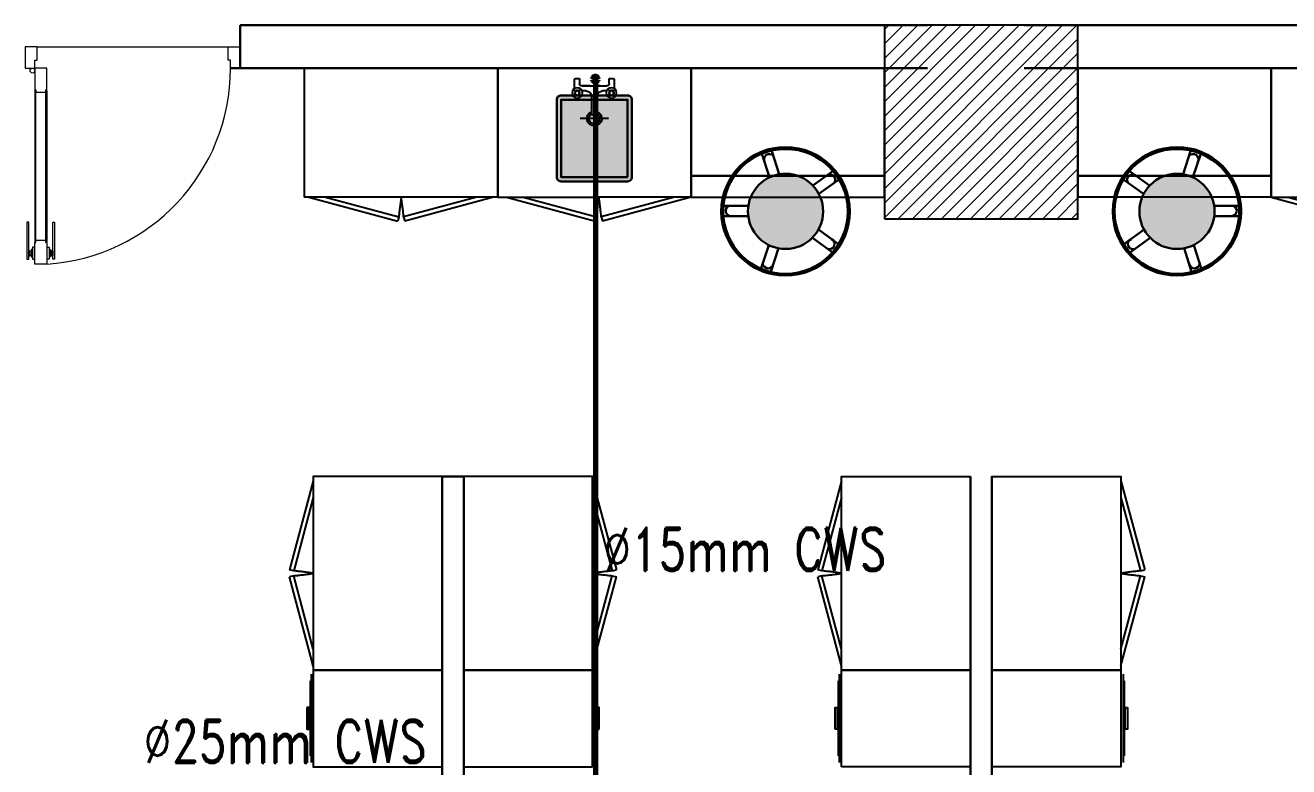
# Model space of a CAD drawing. Extents: x 800 to 995, y 398 to 804.
# Drawn here: x 888.55 to 894.43, y 748.78 to 752.23 of the extents above; entities that cross this region are included whole.
import ezdxf

# ---------------------------------------------------------------- set-up
doc = ezdxf.new("R2010")
doc.units = 0
doc.header["$MEASUREMENT"] = 0
doc.linetypes.add('ACAD_ISO02W100', pattern=[15, 12, -3])
doc.linetypes.add('DASHED', pattern=[19.05, 12.7, -6.35])
doc.layers.get('0').update_dxf_attribs({"color": 252, "linetype": 'CONTINUOUS', "lineweight": 30})
doc.layers.add('-FUR', color=252, linetype='CONTINUOUS')
doc.layers.add('SAN', color=2, linetype='CONTINUOUS')
for name, color, linetype, lineweight in [('Column', 6, 'CONTINUOUS', 25), ('DOOR', 30, 'CONTINUOUS', 9), ('hatch', 252, 'CONTINUOUS', 9), ('P-C-WATER', 5, 'CONTINUOUS', 70), ('P-TEXT', 1, 'CONTINUOUS', 25), ('Wall', 252, 'CONTINUOUS', 30)]:
    doc.layers.add(name, color=color, linetype=linetype, lineweight=lineweight)
doc.styles.add('ROMANC', font='romand.shx')

# ---------------------------------------------------------------- blocks, each defined once
blk = doc.blocks.new('YY5Y5')
at = {"layer": 'SAN', "color": 1}
for p, q in [((433.83, 542.04), (433.83, 538.56)), ((435.73, 542.41), (434.2, 542.41)), ((435.73, 540.55), (435.73, 542.41)), ((446.18, 539.55), (436.73, 539.55)), ((443.04, 539.55), (446.16, 539.55)), ((447.16, 542.41), (447.16, 540.55)), ((448.69, 542.41), (447.16, 542.41)), ((449.07, 538.56), (449.07, 542.04)), ((434.16, 537.56), (433.7, 538.02)), ((434.16, 536.15), (433.7, 535.69)), ((435.58, 537.56), (436.04, 538.02)), ((435.58, 536.15), (436.04, 535.69)), ((436.72, 537.65), (438.25, 537.65)), ((440.5, 535.4), (440.5, 528.74)), ((442.4, 528.74), (442.4, 535.4)), ((444.65, 537.65), (446.18, 537.65)), ((447.32, 537.56), (446.86, 538.02)), ((447.32, 536.15), (446.86, 535.69)), ((448.74, 537.56), (449.2, 538.02)), ((448.74, 536.15), (449.2, 535.69)), ((440.87, 528.36), (442.03, 528.36))]:
    blk.add_line(p, q, dxfattribs=at)
at = {"layer": 'SAN', "color": 1, "linetype": 'Continuous'}
blk.add_line((439.23, 539.55), (439.86, 539.55), dxfattribs=at)
at = {"layer": 'SAN', "color": 2, "linetype": 'DASHED'}
for points in [[(441.45, 532.42), (441.45, 521.63)], [(436.06, 527.03), (446.84, 527.03)]]:
    blk.add_lwpolyline(points, dxfattribs=at)
at = {"layer": 'SAN', "color": 1}
for centre, radius in [((434.87, 536.85), 2), ((434.87, 536.85), 1), ((434.87, 536.85), 0.8), ((448.03, 536.85), 2), ((448.03, 536.85), 1), ((448.03, 536.85), 0.8)]:
    blk.add_circle(centre, radius, dxfattribs=at)
for centre, radius, start, end in [((434.2, 542.04), 0.375, 90, 180), ((436.73, 540.55), 1, 180, 270), ((446.16, 540.55), 1, 270, 0), ((448.69, 542.04), 0.375, 0, 90), ((438.25, 535.4), 2.25, 0, 90), ((444.65, 535.4), 2.25, 90, 180), ((441.45, 527.03), 2.86, 109.4319, 70.5681), ((441.45, 527.03), 2.08, 117.2765, 62.7235), ((440.87, 528.74), 0.375, 180, 270), ((442.03, 528.74), 0.375, 270, 360)]:
    blk.add_arc(centre, radius, start, end, dxfattribs=at)
blk = doc.blocks.new('fd')
at = {"layer": '-FUR'}
h = blk.add_hatch(color=254, dxfattribs=at)
h.paths.add_polyline_path([(1322.6636, 576.6994), (1322.3536, 576.6994), (1322.3536, 577.0594), (1322.6636, 577.0594)], flags=16)
edge = h.paths.add_edge_path()
edge.add_line((1322.6636, 576.6794), (1322.3536, 576.6794))
edge.add_arc((1322.3536, 576.6994), 0.02, 180, 270, ccw=False)
edge.add_line((1322.3336, 576.6994), (1322.3336, 577.0594))
edge.add_arc((1322.3536, 577.0594), 0.02, 90, 180, ccw=False)
edge.add_line((1322.3536, 577.0794), (1322.6636, 577.0794))
edge.add_arc((1322.6636, 577.0594), 0.02, 0, 90, ccw=False)
edge.add_line((1322.6836, 577.0594), (1322.6836, 576.6994))
edge.add_arc((1322.6636, 576.6994), 0.02, -90, 0, ccw=False)
blk.add_hatch(color=253, dxfattribs=at).paths.add_polyline_path([(1322.6636, 577.0594), (1322.6636, 576.6994), (1322.3536, 576.6994), (1322.3536, 577.0594)])
h = blk.add_hatch(color=251, dxfattribs=at)
h.paths.add_polyline_path([(1322.6337, 577.0294), (1322.6636, 577.0594), (1322.6636, 576.6994), (1322.6336, 576.7294)])
h.paths.add_polyline_path([(1322.6336, 576.7294), (1322.6636, 576.6994), (1322.3536, 576.6994), (1322.3836, 576.7294)])
h = blk.add_hatch(color=252, dxfattribs=at)
h.paths.add_polyline_path([(1322.3836, 577.0294), (1322.3536, 577.0594), (1322.6636, 577.0594), (1322.6337, 577.0294)])
h.paths.add_polyline_path([(1322.3836, 576.7294), (1322.3536, 576.6994), (1322.3536, 577.0594), (1322.3836, 577.0294)])
for p, q in [((1322.4784, 577.2056), (1322.0597, 577.2056)), ((1322.4784, 577.2056), (1322.9597, 577.2056)), ((1322.0597, 576.6056), (1322.5097, 576.6056)), ((1322.9597, 576.6056), (1322.5097, 576.6056))]:
    blk.add_line(p, q, dxfattribs=at)
at = {"layer": '-FUR', "linetype": 'ACAD_ISO02W100'}
for p, q in [((1322.0597, 577.2056), (1322.5097, 577.2056)), ((1322.9597, 577.2056), (1322.5097, 577.2056)), ((1322.0997, 576.6056), (1322.5133, 576.4948)), ((1322.177, 576.6056), (1322.5185, 576.5141)), ((1322.8824, 576.6056), (1322.541, 576.5141)), ((1322.9597, 576.6056), (1322.5462, 576.4948)), ((1322.5185, 576.5141), (1322.5133, 576.4948)), ((1322.541, 576.5141), (1322.5462, 576.4948))]:
    blk.add_line(p, q, dxfattribs=at)
for centre, start, end in [((1324.045, 576.3727), 171.26112, 174.70691), ((1321.0144, 576.3727), 5.29309, 8.73888)]:
    blk.add_arc(centre, 1.5331, start, end, dxfattribs=at)
for p, q in [((1322.0597, 577.2056), (1322.0597, 576.6056)), ((1322.9597, 577.2056), (1322.9597, 576.6056))]:
    blk.add_line(p, q)
blk.add_lwpolyline([(1322.6636, 576.6794), (1322.3536, 576.6794, -0.414214), (1322.3336, 576.6994), (1322.3336, 577.0594, -0.414214), (1322.3536, 577.0794), (1322.6636, 577.0794, -0.414214), (1322.6836, 577.0594), (1322.6836, 576.6994, -0.414214)], format="xyb", close=True)
blk.add_lwpolyline([(1322.6636, 576.6794), (1322.3536, 576.6794, -0.414214), (1322.3336, 576.6994), (1322.3336, 577.0594, -0.414214), (1322.3536, 577.0794), (1322.6636, 577.0794, -0.414214), (1322.6836, 577.0594), (1322.6836, 576.6994, -0.414214)], format="xyb", close=True)
blk.add_lwpolyline([(1322.6636, 576.6994), (1322.3536, 576.6994), (1322.3536, 577.0594), (1322.6636, 577.0594)], close=True)
at = {"extrusion": (0, 0, -1), "xscale": 0.0121000000000322, "yscale": 0.0121000000000322, "zscale": -0.0121}
blk.add_blockref('YY5Y5', (-1327.8502, 570.5947), dxfattribs=at)
blk = doc.blocks.new('juy')
blk.add_line((1322.9597, 577.2056), (1322.9597, 576.6056))
blk.add_blockref('fd', (0, 0))

msp = doc.modelspace()

# ---------------------------------------------------------------- hatches: boundary and pattern name
h = msp.add_hatch(color=256)
h.set_gradient(color1=(132, 132, 132), name='SPHERICAL')
h.paths.add_polyline_path([(892.0857, 751.5407, -1), (892.0857, 751.1907, -1)])
h = msp.add_hatch(color=256)
h.set_gradient(color1=(132, 132, 132), name='SPHERICAL')
h.paths.add_polyline_path([(893.9077, 751.5407, 1), (893.9077, 751.1907, 1)])
at = {"layer": 'hatch'}
h = msp.add_hatch(dxfattribs=at)
h.set_pattern_fill('ANSI31', color=252, scale=0.015, style=0)
h.set_pattern_definition([(45, (1119.978867, 429.109505), (-0.0336759605, 0.0336759605), [])])
h.paths.add_polyline_path([(892.5467, 751.3316), (893.4467, 751.3316), (893.4467, 752.2316), (892.5467, 752.2316)])

# ---------------------------------------------------------------- linework, layer by layer
at = {"layer": '-FUR', "linetype": 'ACAD_ISO02W100'}
for p, q in [((889.8467, 752.0316), (890.7467, 752.0316)), ((889.8667, 751.4316), (890.2803, 751.3208)), ((889.944, 751.4316), (890.2854, 751.3401)), ((890.6494, 751.4316), (890.308, 751.3401)), ((890.7267, 751.4316), (890.3131, 751.3208)), ((891.6467, 751.4316), (892.5467, 751.4316)), ((894.3467, 751.4316), (893.4467, 751.4316)), ((890.2854, 751.3401), (890.2803, 751.3208)), ((890.308, 751.3401), (890.3131, 751.3208)), ((889.8876, 750.1116), (889.7768, 749.698)), ((890.4876, 749.2316), (890.4876, 750.1316)), ((890.5876, 750.1316), (890.5876, 749.2316)), ((891.1876, 750.1116), (891.2984, 749.698)), ((892.3467, 750.1116), (892.2359, 749.698)), ((892.9467, 750.1316), (892.9467, 749.2316)), ((893.0467, 749.2316), (893.0467, 750.1316)), ((893.6467, 750.1116), (893.7575, 749.698)), ((889.8876, 750.0343), (889.7961, 749.6928)), ((891.1876, 750.0343), (891.2791, 749.6928)), ((892.3467, 750.0343), (892.2552, 749.6928)), ((893.6467, 750.0343), (893.7382, 749.6928)), ((889.7961, 749.6928), (889.7768, 749.698)), ((891.2791, 749.6928), (891.2984, 749.698)), ((892.2552, 749.6928), (892.2359, 749.698)), ((893.7382, 749.6928), (893.7575, 749.698)), ((889.7961, 749.6703), (889.7768, 749.6651)), ((889.8876, 749.2516), (889.7768, 749.6651)), ((889.8876, 749.3288), (889.7961, 749.6703)), ((891.1876, 749.3288), (891.2791, 749.6703)), ((891.1876, 749.2516), (891.2984, 749.6651)), ((891.2791, 749.6703), (891.2984, 749.6651)), ((892.2552, 749.6703), (892.2359, 749.6651)), ((892.3467, 749.2516), (892.2359, 749.6651)), ((892.3467, 749.3288), (892.2552, 749.6703)), ((893.6467, 749.3288), (893.7382, 749.6703)), ((893.6467, 749.2516), (893.7575, 749.6651)), ((893.7382, 749.6703), (893.7575, 749.6651)), ((890.4876, 749.2316), (890.4876, 748.7816)), ((890.5876, 748.7816), (890.5876, 749.2316)), ((892.9467, 748.7816), (892.9467, 749.2316)), ((893.0467, 749.2316), (893.0467, 748.7816))]:
    msp.add_line(p, q, dxfattribs=at)
at = {"layer": '-FUR'}
for p, q in [((889.8726, 749.1816), (889.8726, 748.8316)), ((889.8776, 749.2116), (889.8776, 748.8016)), ((891.1976, 748.8016), (891.1976, 749.2116)), ((891.2026, 748.8316), (891.2026, 749.1816)), ((892.3317, 748.8316), (892.3317, 749.1816)), ((892.3367, 748.8016), (892.3367, 749.2116)), ((893.6567, 749.2116), (893.6567, 748.8016)), ((893.6617, 749.1816), (893.6617, 748.8316))]:
    msp.add_line(p, q, dxfattribs=at)
for points in [[(889.8467, 752.0316), (890.7467, 752.0316), (890.7467, 751.4316), (889.8467, 751.4316)], [(890.4876, 749.2316), (890.4876, 750.1316), (889.8876, 750.1316), (889.8876, 749.2316)], [(890.5876, 750.1316), (890.5876, 749.2316), (891.1876, 749.2316), (891.1876, 750.1316)], [(892.9467, 750.1316), (892.9467, 749.2316), (892.3467, 749.2316), (892.3467, 750.1316)], [(893.0467, 749.2316), (893.0467, 750.1316), (893.6467, 750.1316), (893.6467, 749.2316)], [(889.8876, 749.2316), (889.8876, 748.7816), (890.4876, 748.7816), (890.4876, 749.2316)], [(891.1876, 748.7816), (891.1876, 749.2316), (890.5876, 749.2316), (890.5876, 748.7816)], [(892.3467, 748.7816), (892.3467, 749.2316), (892.9467, 749.2316), (892.9467, 748.7816)], [(893.6467, 749.2316), (893.6467, 748.7816), (893.0467, 748.7816), (893.0467, 749.2316)]]:
    msp.add_lwpolyline(points, close=True, dxfattribs=at)
at = {"layer": '-FUR', "color": 1}
for points in [[(889.8576, 749.0566), (889.8576, 748.9566), (889.8676, 748.9566), (889.8676, 749.0566)], [(891.2176, 748.9566), (891.2176, 749.0566), (891.2076, 749.0566), (891.2076, 748.9566)], [(892.3167, 748.9566), (892.3167, 749.0566), (892.3267, 749.0566), (892.3267, 748.9566)], [(893.6767, 749.0566), (893.6767, 748.9566), (893.6667, 748.9566), (893.6667, 749.0566)]]:
    msp.add_lwpolyline(points, close=True, dxfattribs=at)
at = {"layer": '-FUR', "linetype": 'ACAD_ISO02W100'}
for centre, start, end in [((891.812, 751.1986), 171.26112, 174.70691), ((888.7814, 751.1986), 5.29309, 8.73888), ((889.6547, 748.1663), 81.26112, 84.70691), ((891.4205, 748.1663), 95.29309, 98.73888), ((892.1138, 748.1663), 81.26112, 84.70691), ((893.8796, 748.1663), 95.29309, 98.73888), ((889.6547, 751.1968), 275.29309, 278.73888), ((891.4205, 751.1968), 261.26112, 264.70691), ((892.1138, 751.1968), 275.29309, 278.73888), ((893.8796, 751.1968), 261.26112, 264.70691)]:
    msp.add_arc(centre, 1.5331, start, end, dxfattribs=at)
for p, q in [((891.6467, 751.4316), (891.6467, 752.0316)), ((891.6467, 752.0316), (892.5467, 752.0316)), ((892.5467, 752.0316), (892.5467, 751.4316)), ((894.3467, 752.0316), (893.4467, 752.0316)), ((893.4467, 752.0316), (893.4467, 751.4316)), ((894.3467, 751.4316), (894.3467, 752.0316)), ((892.0114, 751.5241), (891.9753, 751.6337)), ((891.9817, 751.6463), (892.0079, 751.6547)), ((892.0567, 751.5382), (892.022, 751.6461)), ((893.9368, 751.5382), (893.9714, 751.6461)), ((893.982, 751.5241), (894.0181, 751.6337)), ((894.0117, 751.6463), (893.9855, 751.6547)), ((892.5467, 751.5316), (891.6467, 751.5316)), ((892.2134, 751.4853), (892.3065, 751.5535)), ((892.2409, 751.4466), (892.3328, 751.5129)), ((892.3205, 751.5513), (892.3366, 751.529)), ((892.5467, 751.4316), (892.5467, 751.5316)), ((893.4467, 751.4316), (893.4467, 751.5316)), ((893.4467, 751.5316), (894.3467, 751.5316)), ((893.6729, 751.5513), (893.6568, 751.529)), ((893.7526, 751.4466), (893.6606, 751.5129)), ((893.78, 751.4853), (893.6869, 751.5535)), ((891.9126, 751.3914), (891.7993, 751.3918)), ((894.0808, 751.3914), (894.1941, 751.3918)), ((891.7867, 751.3535), (891.7868, 751.381)), ((891.9121, 751.344), (891.7966, 751.3435)), ((894.0814, 751.344), (894.1968, 751.3435)), ((894.2067, 751.3535), (894.2066, 751.381)), ((892.239, 751.2812), (892.3326, 751.2137)), ((893.7545, 751.2812), (893.6608, 751.2137)), ((892.2107, 751.2431), (892.3021, 751.1762)), ((893.7828, 751.2431), (893.6913, 751.1762)), ((892.0078, 751.209), (891.9724, 751.1013)), ((892.0527, 751.1938), (892.0175, 751.0839)), ((892.3348, 751.1997), (892.3185, 751.1775)), ((893.6586, 751.1997), (893.6749, 751.1775)), ((893.9407, 751.1938), (893.9759, 751.0839)), ((893.9856, 751.209), (894.021, 751.1013)), ((892.0049, 751.0775), (891.9788, 751.0861)), ((893.9885, 751.0775), (894.0147, 751.0861)), ((890.4876, 750.1316), (890.5876, 750.1316)), ((890.4876, 750.1316), (890.4876, 745.5295)), ((890.5876, 745.53), (890.5876, 750.1316)), ((892.9467, 745.53), (892.9467, 750.1316)), ((893.0467, 750.1316), (893.0467, 745.5295))]:
    msp.add_line(p, q)
for centre, radius in [((892.0857, 751.3657), 0.299), ((892.0857, 751.3657), 0.29), ((893.9077, 751.3657), 0.299), ((893.9077, 751.3657), 0.29), ((892.0857, 751.3657), 0.175), ((893.9077, 751.3657), 0.175)]:
    msp.add_circle(centre, radius)
for centre, radius, start, end in [((891.9848, 751.6368), 0.01, 107.79115, 197.79115), ((892.0102, 751.6078), 0.025, 40.93495, 209.17517), ((892.0097, 751.6417), 0.0131, 19.65402, 97.72038), ((893.9832, 751.6078), 0.025, 330.82483, 139.06505), ((893.9837, 751.6417), 0.0131, 82.27962, 160.34598), ((894.0086, 751.6368), 0.01, 342.20885, 72.20885), ((892.2926, 751.5123), 0.025, 328.93495, 137.17517), ((892.3124, 751.5454), 0.01, 35.79115, 125.79115), ((892.3247, 751.5233), 0.0131, 307.65402, 25.72038), ((893.6687, 751.5233), 0.0131, 154.27962, 232.34598), ((893.681, 751.5454), 0.01, 54.20885, 144.20885), ((893.7008, 751.5123), 0.025, 42.82483, 211.06505), ((891.7997, 751.3786), 0.0131, 91.65402, 169.72038), ((891.8321, 751.3687), 0.025, 112.93495, 281.17517), ((894.1613, 751.3687), 0.025, 258.82483, 67.06505), ((894.1937, 751.3786), 0.0131, 10.27962, 88.34598), ((891.7967, 751.3535), 0.01, 179.79115, 269.79115), ((894.1967, 751.3535), 0.01, 270.20885, 0.20885), ((892.2891, 751.2142), 0.025, 256.93495, 65.17517), ((892.3267, 751.2056), 0.01, 323.79115, 53.79115), ((893.6667, 751.2056), 0.01, 126.20885, 216.20885), ((893.7043, 751.2142), 0.025, 114.82483, 283.06505), ((892.3095, 751.187), 0.0131, 235.65402, 313.72038), ((893.6839, 751.187), 0.0131, 226.27962, 304.34598), ((891.985, 751.0976), 0.0131, 163.65402, 241.72038), ((892.0045, 751.1254), 0.025, 184.93495, 353.17517), ((893.9889, 751.1254), 0.025, 186.82483, 355.06505), ((894.0084, 751.0976), 0.0131, 298.27962, 16.34598), ((892.008, 751.087), 0.01, 251.79115, 341.79115), ((893.9854, 751.087), 0.01, 198.20885, 288.20885)]:
    msp.add_arc(centre, radius, start, end)
at = {"layer": 'Column', "color": 252}
msp.add_lwpolyline([(892.5467, 751.3316), (893.4467, 751.3316), (893.4467, 752.2316), (892.5467, 752.2316)], close=True, dxfattribs=at)
at = {"layer": 'DOOR', "color": 251}
msp.add_line((888.6023, 752.1316), (889.4911, 752.1316), dxfattribs=at)
at = {"layer": 'DOOR', "color": 252}
for p, q in [((888.5906, 751.926), (888.5906, 751.2261)), ((888.5956, 751.2261), (888.5956, 751.926)), ((888.6422, 751.2261), (888.6422, 751.926)), ((888.6472, 751.926), (888.6472, 751.2261))]:
    msp.add_line(p, q, dxfattribs=at)
at = {"layer": 'DOOR', "color": 5}
for points in [[(888.5467, 752.1316), (888.5467, 752.0316), (888.5911, 752.0316), (888.5911, 752.0695), (888.6023, 752.0695), (888.6023, 752.1316)], [(889.5467, 752.1316), (889.5467, 752.0316), (889.5021, 752.0316), (889.5021, 752.0695), (889.491, 752.0695), (889.4911, 752.1316)], [(888.5956, 751.9316), (888.5956, 751.9205), (888.6422, 751.9205), (888.6422, 751.9316), (888.6467, 751.9316), (888.6467, 752.0316), (888.6467, 752.0316), (888.5911, 752.0316), (888.5911, 751.9316)], [(888.5956, 751.2206), (888.5956, 751.2317), (888.6422, 751.2317), (888.6422, 751.2206), (888.6467, 751.2206), (888.6467, 751.1206), (888.6467, 751.1206), (888.5911, 751.1206), (888.5911, 751.2206)]]:
    msp.add_lwpolyline(points, close=True, dxfattribs=at)
for points in [[(888.5956, 751.9211), (888.5956, 751.9211, -1), (888.5956, 751.931)], [(888.6422, 751.9211), (888.6422, 751.9211, 1), (888.6422, 751.931)], [(888.5956, 751.2311), (888.5956, 751.2311, 1), (888.5956, 751.2212)], [(888.6422, 751.2311), (888.6422, 751.2311, -1), (888.6422, 751.2212)]]:
    msp.add_lwpolyline(points, format="xyb", close=True, dxfattribs=at)
at = {"layer": 'DOOR', "color": 1}
for points in [[(888.5628, 751.3151), (888.5547, 751.3151), (888.5547, 751.1428), (888.5628, 751.1428)], [(888.6751, 751.3151), (888.6831, 751.3151), (888.6831, 751.1428), (888.6751, 751.1428)], [(888.5745, 751.1606), (888.568, 751.1606), (888.568, 751.1808), (888.5745, 751.1808)], [(888.6634, 751.1606), (888.6698, 751.1606), (888.6698, 751.1808), (888.6634, 751.1808)]]:
    msp.add_lwpolyline(points, close=True, dxfattribs=at)
for points in [[(888.5628, 751.1609, 1), (888.568, 751.1609), (888.568, 751.1609), (888.568, 751.1805), (888.568, 751.1805, 1), (888.5628, 751.1805), (888.5628, 751.1805)], [(888.6751, 751.1609, -1), (888.6698, 751.1609), (888.6698, 751.1609), (888.6698, 751.1805), (888.6698, 751.1805, -1), (888.6751, 751.1805), (888.6751, 751.1805)]]:
    msp.add_lwpolyline(points, format="xyb", close=True, dxfattribs=at)
for points in [[(888.58, 751.188), (888.5745, 751.188), (888.5745, 751.1535), (888.58, 751.1535)], [(888.5911, 751.1984), (888.58, 751.1984), (888.58, 751.1428), (888.5911, 751.1428)], [(888.6578, 751.188), (888.6634, 751.188), (888.6634, 751.1535), (888.6578, 751.1535)]]:
    msp.add_lwpolyline(points, dxfattribs=at)
at = {"layer": 'DOOR', "color": 5}
msp.add_lwpolyline([(888.6467, 751.1984), (888.6578, 751.1984), (888.6578, 751.1428), (888.6467, 751.1428)], dxfattribs=at)
msp.add_circle((888.58, 752.0205), 0.0111, dxfattribs=at)
at = {"layer": 'DOOR', "color": 252}
msp.add_arc((888.5893, 752.0316), 0.9128, 273.60232, 0, dxfattribs=at)
at = {"layer": 'P-C-WATER', "linetype": 'Continuous'}
msp.add_line((891.2003, 751.9689), (891.2003, 748.0564), dxfattribs=at)
at = {"layer": 'P-C-WATER', "linetype": 'ByBlock'}
for start, end in [(0, 180), (180, 0)]:
    msp.add_arc((891.2003, 751.9814), 0.0125, start, end, dxfattribs=at)
at = {"layer": 'Wall', "color": 252, "linetype": 'Continuous'}
for p, q in [((892.7467, 752.2316), (889.5467, 752.2316)), ((889.5467, 752.0316), (889.5467, 752.2316)), ((892.7467, 752.2316), (889.5467, 752.2316)), ((889.5467, 752.0316), (889.5467, 752.2316)), ((893.1967, 752.2316), (896.6367, 752.2316)), ((893.1967, 752.2316), (896.6367, 752.2316)), ((892.7467, 752.0316), (889.5021, 752.0316)), ((892.7467, 752.0316), (889.5021, 752.0316)), ((893.1967, 752.0316), (896.6367, 752.0316)), ((893.1967, 752.0316), (896.6367, 752.0316))]:
    msp.add_line(p, q, dxfattribs=at)

# ---------------------------------------------------------------- block references
msp.add_blockref('juy', (-431.313, 174.826))
at = {"xscale": -1}
msp.add_blockref('juy', (2217.3064, 174.826), dxfattribs=at)

# ---------------------------------------------------------------- texts
at = {"layer": 'P-TEXT', "color": 41, "style": 'ROMANC', "width": 0.75}
for s, p in [('%%C15mm CWS', (891.238, 749.6934)), ('%%C25mm CWS', (889.0982, 748.7993))]:
    msp.add_text(s, height=0.2, dxfattribs=at).set_placement(p)

doc.saveas('drawing.dxf')
